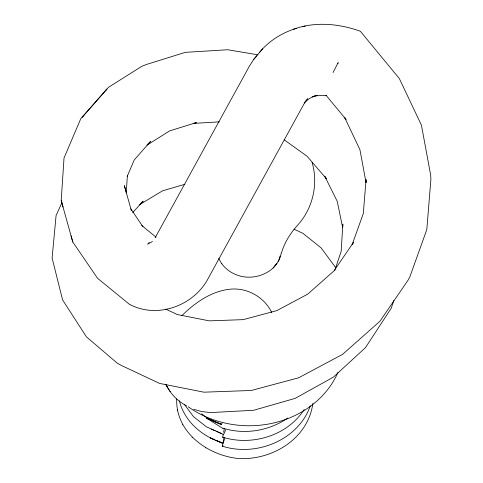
<?xml version="1.0" encoding="UTF-8"?>
<svg xmlns="http://www.w3.org/2000/svg" width="483" height="483" viewBox="0 0 483 483"><rect width="100%" height="100%" fill="white"/><g stroke="black" fill="none" stroke-linecap="round" stroke-linejoin="round"><path stroke-width="0.72" d="M342.821 226.974L342.827 224.124L341.173 251.347L334.822 270.257M224.052 437.175L222.337 446.503L223.061 445.501M222.669 437.52L223.212 434.398M304.157 102.97L307.653 98.792L304.109 103.73L208.016 278.733C193.611 305.956 156.824 319.287 129.227 304.157L97.536 278.256L72.788 242.013L61.214 200.548L64.016 158.026L80.746 118.746L108.452 87.326L141.893 66.268L146.645 64.396L185.333 52.351L227.777 49.743L257.868 54.839M126.22 192.91L127.379 175.715M281.233 253.062C278.286 270.45 258.586 279.874 242.2 276.517A32.373 28.37 2.1 0 1 221.854 263.796M221.443 424.774L222.089 423.09M223.478 434.827L225.682 429.852M201.52 413.744L206.79 417.867L206.724 418.29L222.995 428.542M223.611 432.309L224.275 428.832M337.973 63.515L338.154 62.579L333.065 72.559M310.327 405.768C298.379 440.206 256.062 457.081 222.349 446.165M312.887 403.293C308.16 438.709 272.207 460.553 238.312 458.512C207.853 455.433 175.407 432.321 176.724 398.988M280.074 256.026L279.096 259.486L277.93 261.351M281.48 252.941C284.487 242.605 290.319 233.223 297.534 225.289C312.791 208.644 318.526 184.077 312.09 162.445M393.844 300.426L391.206 308.275L365.456 347.645L333.373 377.138L295.24 398.354L253.702 410.272L210.467 412.591L201.375 411.504L193.647 409.276M352.077 244.821L363.301 213.534L366.06 179.561L366.199 182.423M127.192 176.404L134.244 159.951L150.605 141.356L146.904 145.184L169.581 130.905L196.376 122.567L193.514 123.425L219.258 121.843M61.975 202.576L56.088 215.484L52.11 258.037L62.579 299.895L86.433 336.856L117.218 363.138L121.13 365.329L159.523 383.405L203.898 392.184L251.341 390.475L298.645 377.791L342.538 354.389L379.922 321.286L408.063 280.188L409.832 276.91L426.809 229.588L430.89 179.374L430.679 175.081L421.43 125.188L399.35 78.584L360.354 31.256C339.006 23.595 315.224 21.33 293.586 29.221C280.514 33.822 268.313 41.532 259.57 52.393M224.818 438.588L222.778 443.611M352.536 244.205L353.598 242.237L333.952 270.915L307.737 294.135L276.777 310.641L243.197 319.643L209.266 320.863L177.267 314.536L165.687 309.084M155.164 237.757L249.168 66.557L253.641 59.524L262.547 48.843M304.224 409.409C287.602 435.732 251.891 446.334 222.681 437.187M275.606 265.076L276.771 263.211M275.37 264.925L273.173 268.119M253.641 59.524L256.751 55.811M83.885 115.256L82.188 117.23L106.954 89.077L105.686 90.393M132.698 212.526L143.185 201.151L141.018 203.21M181.843 315.665C195.392 302.316 212.442 290.325 231.997 289.045C248.383 288.073 264.684 297.763 271.76 312.543M305.208 101.847L309.18 98.647L314.56 96.093L312.169 96.757M149.277 242.424L147.575 244.247L152.465 241.488M139.394 204.75L162.656 190.773L184.898 184.313M287.765 418.006C269.109 430.969 244.742 434.942 223.007 428.204M293.586 29.221L296.58 28.394M302.805 26.698L305.377 25.985M312.241 96.739L317.494 95.29L314.928 96.002L321.992 95.302L326.351 95.658L346.19 119.627M206.79 417.867L221.492 424.346L206.724 418.29L220.103 424.183M221.16 433.329L206.458 426.851L193.574 416.757L184.639 404.712M211.246 429.103L215.219 430.854M216.541 431.44L223.152 434.35M220.834 442.307C201.538 435.938 184.337 421.055 179.38 400.824M214.223 439.542L210.256 437.791L214.223 439.566M222.826 443.334L215.551 440.128L222.82 443.412M294.093 229.184L302.913 233.343L321.104 247.87L335.377 267.208M186.613 405.883C177.738 401.228 170.505 393.893 166.128 384.86L167.106 386.503M284.179 139.798L307.037 156.22L326.405 178.734L324.679 176.132L337.237 201.351L342.67 227.668M141.73 225.458L156.021 237.141M326.013 95.254L326.351 95.658M345.508 118.667L344.741 117.647L359.944 149.742L365.993 182.369M170.27 391.683L165.566 384.16M130.833 208.819L142.95 226.799M126.196 192.095L124.36 185.593L131.376 210.703M61.214 200.548L63.044 207.056M71.049 235.837L72.788 242.013M177.243 409.856L177.267 410.218M182.568 424.442L182.592 424.799M192.156 437.363L192.18 437.713M205.329 447.681L205.347 448.025M337.919 372.514A96.063 84.181 2.1 0 1 188.171 406.734M221.848 263.803A32.844 28.781 2.1 0 1 218.769 258.284"/></g></svg>
